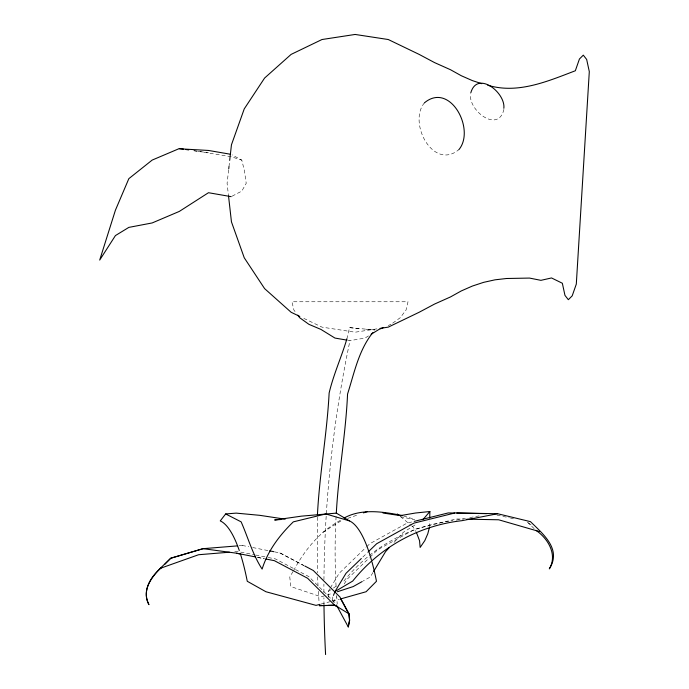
<?xml version="1.0" encoding="UTF-8"?>
<svg xmlns="http://www.w3.org/2000/svg" width="689" height="689" viewBox="0 0 689 689"><rect width="100%" height="100%" fill="white"/><g stroke="black" fill="none" stroke-linecap="round" stroke-linejoin="round"><path stroke-width="0.52" stroke-dasharray="3.44 2.58" d="M317.405 517.12L317.508 572.774M429.514 527.119L429.66 521.056M336.103 516.543C334.768 540.004 334.802 563.533 336.111 586.994M228.627 169.787L227.094 183.326L228.386 194.78M228.981 166.669L229.566 161.459M332.055 600.24L333.063 596.347M503.917 109.37C498.233 133.864 467.857 110.223 470.587 93.756M346.868 338.945L349.581 327.654L374.678 329.953L365.377 329.153M424.407 102.859C407.716 122.961 433.338 171.053 458.943 149.573M293.04 571.56L289.768 576.994L290.81 586.563L321.212 596.829L332.348 593.332M293.583 570.656C304.469 550.227 319.799 531.4 340.469 520.316M328.636 597.303L328.179 591.532L329.824 588.794M330.375 587.881L339.16 573.291L365.962 547.436M333.157 602.393L336.482 596.863M344.259 583.945L347.032 579.337L369.244 557.918M373.007 572.464L370.286 576.994L363.103 581.016M394.039 542.398L403.237 532.382L416.759 523.89M366.729 546.696L369.795 543.742L407.018 523.149L413.202 521.616M362.862 557.039L367.452 552.612M370.01 557.177L377.667 549.788L414.89 529.195L456.161 518.963L463.602 519.11M392.696 323.141L400.24 317.732L406.045 310.033L408.017 301.765L291.921 301.765L293.902 310.033L295.831 312.599M328.179 591.532L332.546 588.621M333.416 588.044L337.782 585.133M322.719 532.382L341.649 520.488M368.494 335.905L364.998 338.066L349.969 340.633L347.971 340.297M232.098 196.184L241.813 191.094L246.214 183.326L244.449 170.924L241.813 160.149L232.098 154.861M388.243 325.509L391.016 324.338M347.609 518.421L357.531 514.976M321.1 604.046L331.237 601.394M332.244 601.127L339.341 599.275M456.161 520.109L465.609 518.369M469.803 517.603L481.344 515.475M376.874 328.877L355.128 332.21L321.987 327.137L302.686 317.836M239.066 545.731L242.519 545.473M234.742 551.777L237.929 551.519L254.629 554.826M358.883 328.558L349.581 327.654M193.91 150.788L197.028 151.218M198.07 151.365L231.22 156.722L241.813 160.149M193.91 150.676L199.112 151.434M200.154 151.58L208.483 152.794M242.261 545.473L248.781 546.713M252.691 547.54L268.348 550.64M274.61 551.88L280.087 552.914L303.832 565.48M255.671 555.033L267.151 557.306M268.193 557.513L275.505 558.96L308.741 576.555L335.371 603.099L336.361 604.933M257.695 557.375L263.956 558.615M257.359 557.375L264.671 558.822M400.421 516.698L414.761 519.721M496.984 515.088L509.36 517.801M510.385 518.025L513.486 518.705M403.461 515.897L414.752 519.42M279.829 552.914L303.565 565.48M531.098 524.958L526.887 521.642L534.38 528.842M400.49 516.612L410.859 525.147M411.66 525.802L413.254 527.119L415.829 531.383M336.671 595.546L337.222 604.107M318.034 586.158L317.638 576.9M318.361 591.291L319.093 602.582M343.889 581.068A163.224 162.862 -90 0 1 368.658 556.066M369.485 555.394A163.224 162.862 -90 0 1 453.009 520.695M323.985 605.114A1211.477 1211.426 0 0 1 323.916 597.742M323.899 592.48A1211.477 1211.426 0 0 1 323.916 584.065M323.942 579.854A1211.477 1211.426 0 0 1 349.969 340.633"/><path stroke-width="1.03" d="M382.998 513.012L400.309 515.622L415.527 513.012L429.876 511.522L429.729 518.025M317.422 515.062C319.481 474.196 327.008 433.889 329.135 393.014C333.485 374.489 341.477 357.091 346.868 338.945M336.301 513.357C338.437 473.421 345.792 434.018 347.557 394.048C354.258 372.973 358.685 350.15 372.878 332.563M228.739 168.745L228.981 166.669M229.687 160.416L231.452 144.793L244.242 108.888L264.593 78.055L291.111 54.397L321.987 39.523L355.128 34.45L388.269 39.523L419.145 54.397L434.552 62.596L450.485 69.718L461.294 75.73L472.353 80.596L481.732 83.688M336.861 605.846L348.272 626.947L349.512 620.281L348.927 614.958M348.272 626.947L349.65 620.281L349.073 613.899L339.961 597.053L313.323 570.509L304.779 565.979M470.811 92.791C477.236 70.132 505.752 92.679 503.84 108.311M429.273 528.067L427.791 533.777L424.794 540.658L420.144 547.445L419.558 540.744L416.337 532.235M333.459 595.382L335.035 591.532L346.016 573.291L361.329 558.521M458.943 149.573C475.634 129.472 450.012 81.371 424.407 102.859M373.55 571.56L385.547 551.648L389.087 547.798M285.177 519.17L259.779 515.329L236.189 513.124L225.665 513.942L220.256 520.901A163.224 40.315 90 0 1 239.281 550.545M422.874 519.678L429.876 511.522M161.915 567.323C151.012 575.84 141.469 590.964 148.953 604.666C139.144 585.771 158.746 569.872 170.803 558.236L203.169 548.685L236.827 553.241L255.61 556.962M164.835 564.3L170.665 558.236L202.91 548.685L237.197 545.903M368.219 551.872L376.65 543.742L413.865 523.149L455.136 512.917L497.647 513.736L530.461 521.642C543.535 534.483 561.811 549.322 549.314 568.89C557.745 554.74 548.056 538.488 535.878 530.28M344.078 518.05C361.561 508.224 383.661 511.755 402.436 515.579M371.121 334.286L378.993 329.42L383.618 327.464M335.035 591.532L352.725 581.068A163.224 162.862 -90 0 1 461.845 520.695L497.647 513.736M362.207 581.525L353.233 586.563L337.412 591.739M160.141 568.391L198.587 554.731L229.42 552.208M363.482 512.9L367.452 511.522M320.092 604.313L316.036 605.373L265.92 591.739L247.265 581.275A163.224 40.315 90 0 0 240.263 553.482M340.349 599.008L366.092 591.739L376.478 581.275A163.224 40.315 90 0 0 371.991 561.957M414.235 521.358L448.289 512.917L454.662 513.038M379.983 328.403L388.269 327.137L419.145 312.263L434.552 304.064L450.485 296.942L461.294 290.93L472.353 286.064L483.609 282.352L495.003 279.829L506.493 278.502L529.505 278.072L540.925 280.337L551.527 277.951L562.336 283.239L564.971 295.4L568.339 299.698L572.206 295.839L576.305 284.092L589.302 71.613L586.666 59.452L583.299 55.146L579.432 59.004L575.332 70.76C547.634 81.285 517.801 94.333 487.752 85.221M280.966 519.497L274.653 519.988L301.446 516.147L336.361 513.124L349.469 520.901A163.224 40.315 90 0 1 371.44 560.002M328.291 605.364L334.647 605.209L319.291 605.665L328.291 605.476M456.79 513.081L486.546 513.649M466.789 519.17L498.664 519.782L539.513 531.598M179.329 148.79L208.483 150.452L230.186 154.198M183.498 149.16L179.329 148.557L152.174 160.081L128.843 178.658L115.425 210.188L99.698 260.072L115.425 235.578L128.843 227.387L152.174 222.943L179.329 211.411L208.483 192.713L231.22 196.649M185.582 149.461L188.7 149.918M346.963 340.125L334.949 338.066L320.945 329.42L308.922 324.338L299.698 317.732L297.769 315.166M269.649 550.847L273.826 551.674M266.049 559.029L274.394 560.682L307.63 578.278L334.268 604.83L349.073 613.899M236.491 553.241L240.659 554.068M349.469 520.901L325.845 513.942L293.325 521.857C279.588 535.198 267.875 550.632 262.113 569.097C252.656 554.559 248.074 537.601 241.133 521.857L225.665 513.942M299.793 316.44L291.111 312.263L264.593 288.605L244.242 257.772L231.452 221.858L228.507 195.822M334.802 605.364L338.308 607.491M397.303 513.985L398.897 515.294M340.711 598.922L348.806 613.899M325.587 654.55A1211.477 1211.426 0 0 1 323.985 605.114"/></g></svg>
